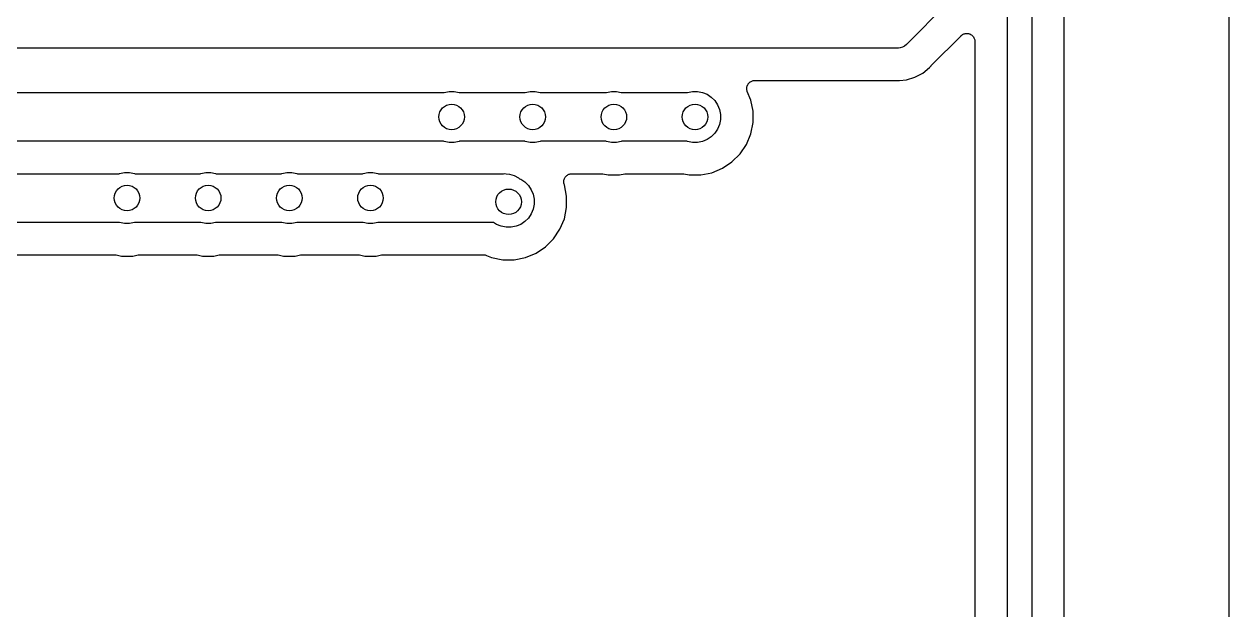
# Model space of a CAD drawing. Extents: x 1.17 to 5.78, y -4.25 to -1.3.
# Drawn here: x 5.037 to 5.779, y -3.629 to -3.268 of the extents above; entities that cross this region are included whole.
import ezdxf

# ---------------------------------------------------------------- set-up
doc = ezdxf.new("R2010")
doc.units = 0
doc.header["$MEASUREMENT"] = 0
doc.layers.add('BLACK', color=7, linetype='CONTINUOUS')

msp = doc.modelspace()

# ---------------------------------------------------------------- linework, layer by layer
at = {"layer": 'BLACK', "linetype": 'CONTINUOUS'}
for p, q in [((5.77902, -1.35086), (5.77902, -4.19873)), ((5.6425, -3.67537), (5.6425, -2.7541)), ((5.6575, -2.7541), (5.6575, -3.92463)), ((5.6775, -3.9234), (5.6775, -2.76943)), ((5.60504, -3.25556), (5.58056, -3.28004)), ((5.61439, -3.27458), (5.61476, -3.27428)), ((5.61476, -3.27428), (5.61477, -3.27427)), ((5.61477, -3.27427), (5.61478, -3.27427)), ((5.61478, -3.27427), (5.61521, -3.27405)), ((5.61521, -3.27405), (5.61563, -3.27383)), ((5.61563, -3.27383), (5.61564, -3.27382)), ((5.61564, -3.27382), (5.61611, -3.27368)), ((5.61564, -3.27382), (5.61564, -3.27382)), ((5.61611, -3.27368), (5.61656, -3.27355)), ((5.61656, -3.27355), (5.61657, -3.27355)), ((5.61657, -3.27355), (5.61658, -3.27355)), ((5.61658, -3.27355), (5.61706, -3.27351)), ((5.61706, -3.27351), (5.61753, -3.27346)), ((5.61753, -3.27346), (5.61754, -3.27346)), ((5.61754, -3.27346), (5.61755, -3.27346)), ((5.61755, -3.27346), (5.61803, -3.27351)), ((5.61803, -3.27351), (5.61851, -3.27356)), ((5.61851, -3.27356), (5.61851, -3.27357)), ((5.61851, -3.27357), (5.61852, -3.27357)), ((5.61852, -3.27357), (5.61898, -3.27371)), ((5.61898, -3.27371), (5.61944, -3.27385)), ((5.61944, -3.27385), (5.61945, -3.27386)), ((5.61945, -3.27386), (5.61945, -3.27386)), ((5.61945, -3.27386), (5.61987, -3.27409)), ((5.61987, -3.27409), (5.6203, -3.27432)), ((5.57919, -3.28127), (5.57788, -3.28196)), ((5.58033, -3.28033), (5.57919, -3.28127)), ((5.58056, -3.28004), (5.58033, -3.28033)), ((5.59557, -3.29332), (5.61396, -3.27493)), ((5.61396, -3.27493), (5.614, -3.27489)), ((5.614, -3.27489), (5.61401, -3.27488)), ((5.614, -3.27489), (5.614, -3.27489)), ((5.614, -3.27489), (5.614, -3.27489)), ((5.61401, -3.27488), (5.61439, -3.27458)), ((5.6203, -3.27432), (5.6203, -3.27432)), ((5.6203, -3.27432), (5.62031, -3.27433)), ((5.62031, -3.27433), (5.62068, -3.27463)), ((5.62068, -3.27463), (5.62105, -3.27494)), ((5.62105, -3.27494), (5.62105, -3.27495)), ((5.62105, -3.27495), (5.62106, -3.27495)), ((5.62106, -3.27495), (5.62136, -3.27533)), ((5.62136, -3.27533), (5.62166, -3.27569)), ((5.62166, -3.27569), (5.62167, -3.2757)), ((5.62167, -3.2757), (5.62167, -3.27571)), ((5.62167, -3.27571), (5.6219, -3.27614)), ((5.6219, -3.27614), (5.62212, -3.27656)), ((5.62212, -3.27656), (5.62213, -3.27656)), ((5.62213, -3.27656), (5.62213, -3.27657)), ((5.62213, -3.27657), (5.62227, -3.27704)), ((5.62227, -3.27704), (5.6224, -3.27749)), ((5.6224, -3.27749), (5.62241, -3.2775)), ((5.62241, -3.2775), (5.62241, -3.27751)), ((5.62241, -3.27751), (5.62245, -3.27799)), ((5.62245, -3.27799), (5.6225, -3.27846)), ((5.6225, -3.27846), (5.6225, -3.6766)), ((5.57463, -3.2825), (4.75037, -3.2825)), ((5.575, -3.28254), (5.57463, -3.2825)), ((5.57537, -3.2825), (5.575, -3.28254)), ((5.57647, -3.28239), (5.57537, -3.2825)), ((5.57537, -3.2825), (5.57537, -3.2825)), ((5.57788, -3.28196), (5.57647, -3.28239)), ((5.59035, -3.29798), (5.59454, -3.29454)), ((5.59454, -3.29454), (5.59525, -3.29368)), ((5.59525, -3.29368), (5.59529, -3.29363)), ((5.59529, -3.29363), (5.59544, -3.29348)), ((5.59544, -3.29348), (5.59557, -3.29332)), ((5.48303, -3.30432), (5.48333, -3.30395)), ((5.48333, -3.30395), (5.48334, -3.30394)), ((5.48334, -3.30394), (5.48335, -3.30393)), ((5.48335, -3.30393), (5.48372, -3.30364)), ((5.48372, -3.30364), (5.48409, -3.30334)), ((5.48409, -3.30334), (5.4841, -3.30333)), ((5.4841, -3.30333), (5.48411, -3.30332)), ((5.48411, -3.30332), (5.48453, -3.3031)), ((5.48453, -3.3031), (5.48495, -3.30288)), ((5.48495, -3.30288), (5.48496, -3.30287)), ((5.48496, -3.30287), (5.48498, -3.30287)), ((5.48498, -3.30287), (5.48543, -3.30273)), ((5.48543, -3.30273), (5.48589, -3.3026)), ((5.48589, -3.3026), (5.4859, -3.30259)), ((5.4859, -3.30259), (5.48591, -3.30259)), ((5.48591, -3.30259), (5.48639, -3.30255)), ((5.48639, -3.30255), (5.48686, -3.3025)), ((5.48686, -3.3025), (5.5734, -3.3025)), ((5.5734, -3.3025), (5.57347, -3.3025)), ((5.57347, -3.3025), (5.57368, -3.30252)), ((5.57368, -3.30252), (5.57389, -3.30252)), ((5.57389, -3.30252), (5.575, -3.30263)), ((5.575, -3.30263), (5.57611, -3.30252)), ((5.57611, -3.30252), (5.58039, -3.3021)), ((5.57611, -3.30252), (5.57611, -3.30252)), ((5.58039, -3.3021), (5.58557, -3.30053)), ((5.58557, -3.30053), (5.59035, -3.29798)), ((4.57994, -3.31), (5.29506, -3.31)), ((5.29506, -3.31), (5.29541, -3.30986)), ((5.29541, -3.30986), (5.29845, -3.30925)), ((5.29845, -3.30925), (5.30155, -3.30925)), ((5.30155, -3.30925), (5.30459, -3.30986)), ((5.30459, -3.30986), (5.30494, -3.31)), ((5.30494, -3.31), (5.34506, -3.31)), ((5.34506, -3.31), (5.34541, -3.30986)), ((5.34541, -3.30986), (5.34845, -3.30925)), ((5.34845, -3.30925), (5.35155, -3.30925)), ((5.35155, -3.30925), (5.35459, -3.30986)), ((5.35459, -3.30986), (5.35494, -3.31)), ((5.35494, -3.31), (5.39506, -3.31)), ((5.39506, -3.31), (5.39541, -3.30986)), ((5.39541, -3.30986), (5.39845, -3.30925)), ((5.39845, -3.30925), (5.40155, -3.30925)), ((5.40155, -3.30925), (5.40459, -3.30986)), ((5.40459, -3.30986), (5.40494, -3.31)), ((5.40494, -3.31), (5.44506, -3.31)), ((5.44506, -3.31), (5.44541, -3.30986)), ((5.44541, -3.30986), (5.44845, -3.30925)), ((5.44845, -3.30925), (5.45155, -3.30925)), ((5.45155, -3.30925), (5.45459, -3.30986)), ((5.45459, -3.30986), (5.45746, -3.31104)), ((5.45746, -3.31104), (5.46004, -3.31277)), ((5.48186, -3.30744), (5.48191, -3.30697)), ((5.48186, -3.30745), (5.48186, -3.30744)), ((5.48186, -3.30747), (5.48186, -3.30745)), ((5.4819, -3.30794), (5.48186, -3.30747)), ((5.48194, -3.30841), (5.4819, -3.30794)), ((5.48191, -3.30697), (5.48196, -3.30649)), ((5.48194, -3.30842), (5.48194, -3.30841)), ((5.48195, -3.30844), (5.48194, -3.30842)), ((5.48208, -3.30889), (5.48195, -3.30844)), ((5.48196, -3.30647), (5.48211, -3.30602)), ((5.48196, -3.30648), (5.48196, -3.30647)), ((5.48196, -3.30649), (5.48196, -3.30648)), ((5.48221, -3.30935), (5.48208, -3.30889)), ((5.48211, -3.30602), (5.48225, -3.30556)), ((5.48222, -3.30937), (5.48221, -3.30935)), ((5.48224, -3.30941), (5.48222, -3.30937)), ((5.48222, -3.30937), (5.48222, -3.30937)), ((5.48222, -3.30937), (5.48222, -3.30937)), ((5.48437, -3.31457), (5.48224, -3.30941)), ((5.48225, -3.30555), (5.48226, -3.30554)), ((5.48225, -3.30556), (5.48225, -3.30555)), ((5.48226, -3.30554), (5.48249, -3.30512)), ((5.48249, -3.30512), (5.48271, -3.3047)), ((5.48271, -3.3047), (5.48272, -3.30469)), ((5.48272, -3.30469), (5.48273, -3.30468)), ((5.48273, -3.30468), (5.48303, -3.30432)), ((5.46004, -3.31277), (5.46223, -3.31496)), ((5.46223, -3.31496), (5.46396, -3.31754)), ((5.46396, -3.31754), (5.46514, -3.32041)), ((5.48575, -3.32148), (5.48437, -3.31457)), ((5.46514, -3.32041), (5.46575, -3.32345)), ((5.46575, -3.32345), (5.46575, -3.32655)), ((5.48575, -3.32852), (5.48575, -3.32148)), ((5.46396, -3.33246), (5.46223, -3.33504)), ((5.46514, -3.32959), (5.46396, -3.33246)), ((5.46575, -3.32655), (5.46514, -3.32959)), ((5.48437, -3.33543), (5.48575, -3.32852)), ((5.29506, -3.34), (4.57994, -3.34)), ((5.29541, -3.34014), (5.29506, -3.34)), ((5.29845, -3.34075), (5.29541, -3.34014)), ((5.30155, -3.34075), (5.29845, -3.34075)), ((5.30459, -3.34014), (5.30155, -3.34075)), ((5.30494, -3.34), (5.30459, -3.34014)), ((5.34506, -3.34), (5.30494, -3.34)), ((5.34541, -3.34014), (5.34506, -3.34)), ((5.34845, -3.34075), (5.34541, -3.34014)), ((5.35155, -3.34075), (5.34845, -3.34075)), ((5.35459, -3.34014), (5.35155, -3.34075)), ((5.35494, -3.34), (5.35459, -3.34014)), ((5.39506, -3.34), (5.35494, -3.34)), ((5.39541, -3.34014), (5.39506, -3.34)), ((5.39845, -3.34075), (5.39541, -3.34014)), ((5.40155, -3.34075), (5.39845, -3.34075)), ((5.40459, -3.34014), (5.40155, -3.34075)), ((5.40494, -3.34), (5.40459, -3.34014)), ((5.44506, -3.34), (5.40494, -3.34)), ((5.44541, -3.34014), (5.44506, -3.34)), ((5.44845, -3.34075), (5.44541, -3.34014)), ((5.45155, -3.34075), (5.44845, -3.34075)), ((5.45459, -3.34014), (5.45155, -3.34075)), ((5.45746, -3.33896), (5.45459, -3.34014)), ((5.46004, -3.33723), (5.45746, -3.33896)), ((5.46223, -3.33504), (5.46004, -3.33723)), ((5.48168, -3.34193), (5.48437, -3.33543)), ((5.47279, -3.35277), (5.47777, -3.34779)), ((5.47777, -3.34779), (5.48168, -3.34193)), ((5.46693, -3.35668), (5.47279, -3.35277)), ((4.85494, -3.36), (5.09506, -3.36)), ((5.09506, -3.36), (5.09541, -3.35986)), ((5.09541, -3.35986), (5.09845, -3.35925)), ((5.09845, -3.35925), (5.10155, -3.35925)), ((5.10155, -3.35925), (5.10459, -3.35986)), ((5.10459, -3.35986), (5.10494, -3.36)), ((5.10494, -3.36), (5.14506, -3.36)), ((5.14506, -3.36), (5.14541, -3.35986)), ((5.14541, -3.35986), (5.14845, -3.35925)), ((5.14845, -3.35925), (5.15155, -3.35925)), ((5.15155, -3.35925), (5.15459, -3.35986)), ((5.15459, -3.35986), (5.15494, -3.36)), ((5.15494, -3.36), (5.19506, -3.36)), ((5.19506, -3.36), (5.19541, -3.35986)), ((5.19541, -3.35986), (5.19845, -3.35925)), ((5.19845, -3.35925), (5.20155, -3.35925)), ((5.20155, -3.35925), (5.20459, -3.35986)), ((5.20459, -3.35986), (5.20494, -3.36)), ((5.20494, -3.36), (5.24506, -3.36)), ((5.24506, -3.36), (5.24541, -3.35986)), ((5.24541, -3.35986), (5.24845, -3.35925)), ((5.24845, -3.35925), (5.25155, -3.35925)), ((5.25155, -3.35925), (5.25459, -3.35986)), ((5.25459, -3.35986), (5.25494, -3.36)), ((5.25494, -3.36), (5.33207, -3.36)), ((5.33207, -3.36), (5.33281, -3.35993)), ((5.33281, -3.35993), (5.33354, -3.36)), ((5.33354, -3.36), (5.33354, -3.36)), ((5.33354, -3.36), (5.33575, -3.36022)), ((5.33575, -3.36022), (5.33857, -3.36107)), ((5.33857, -3.36107), (5.34118, -3.36247)), ((5.34118, -3.36247), (5.34194, -3.36309)), ((5.34194, -3.36309), (5.34258, -3.36335)), ((5.34258, -3.36335), (5.34515, -3.36508)), ((5.36937, -3.36352), (5.36951, -3.36306)), ((5.36951, -3.36306), (5.36952, -3.36305)), ((5.36952, -3.36304), (5.36975, -3.36262)), ((5.36952, -3.36305), (5.36952, -3.36304)), ((5.36975, -3.36262), (5.36998, -3.3622)), ((5.36998, -3.3622), (5.36999, -3.36219)), ((5.36999, -3.36218), (5.3703, -3.36182)), ((5.36999, -3.36219), (5.36999, -3.36218)), ((5.3703, -3.36182), (5.3706, -3.36145)), ((5.3706, -3.36145), (5.37061, -3.36144)), ((5.37061, -3.36144), (5.37062, -3.36143)), ((5.37062, -3.36143), (5.37099, -3.36114)), ((5.37099, -3.36114), (5.37136, -3.36084)), ((5.37136, -3.36084), (5.37137, -3.36083)), ((5.37137, -3.36083), (5.37138, -3.36082)), ((5.37138, -3.36082), (5.3718, -3.3606)), ((5.3718, -3.3606), (5.37222, -3.36038)), ((5.37222, -3.36038), (5.37223, -3.36037)), ((5.37223, -3.36037), (5.37224, -3.36037)), ((5.37224, -3.36037), (5.3727, -3.36023)), ((5.3727, -3.36023), (5.37315, -3.3601)), ((5.37315, -3.3601), (5.37316, -3.36009)), ((5.37316, -3.36009), (5.37318, -3.36009)), ((5.37318, -3.36009), (5.37365, -3.36005)), ((5.37365, -3.36005), (5.37412, -3.36)), ((5.37412, -3.36), (5.39223, -3.36)), ((5.39223, -3.36), (5.39223, -3.36)), ((5.39223, -3.36), (5.39223, -3.36)), ((5.39223, -3.36), (5.39223, -3.36)), ((5.39223, -3.36), (5.3923, -3.36)), ((5.3923, -3.36), (5.39275, -3.36005)), ((5.39275, -3.36005), (5.3932, -3.3601)), ((5.3932, -3.3601), (5.39648, -3.36075)), ((5.39648, -3.36075), (5.40352, -3.36075)), ((5.40352, -3.36075), (5.4068, -3.3601)), ((5.4068, -3.3601), (5.40687, -3.36008)), ((5.4068, -3.3601), (5.4068, -3.3601)), ((5.4068, -3.3601), (5.4068, -3.3601)), ((5.40687, -3.36008), (5.40732, -3.36004)), ((5.40732, -3.36004), (5.40777, -3.36)), ((5.40777, -3.36), (5.44223, -3.36)), ((5.44223, -3.36), (5.44223, -3.36)), ((5.44223, -3.36), (5.44223, -3.36)), ((5.44223, -3.36), (5.44223, -3.36)), ((5.44223, -3.36), (5.4423, -3.36)), ((5.4423, -3.36), (5.44275, -3.36005)), ((5.44275, -3.36005), (5.4432, -3.3601)), ((5.4432, -3.3601), (5.44648, -3.36075)), ((5.44648, -3.36075), (5.45352, -3.36075)), ((5.45352, -3.36075), (5.46043, -3.35937)), ((5.46043, -3.35937), (5.46693, -3.35668)), ((5.34515, -3.36508), (5.34735, -3.36727)), ((5.34735, -3.36727), (5.34907, -3.36985)), ((5.34907, -3.36985), (5.35026, -3.37272)), ((5.36912, -3.36494), (5.36918, -3.36447)), ((5.36912, -3.36495), (5.36912, -3.36494)), ((5.36912, -3.36497), (5.36912, -3.36495)), ((5.36917, -3.36543), (5.36912, -3.36497)), ((5.36921, -3.36591), (5.36917, -3.36543)), ((5.36918, -3.36447), (5.36922, -3.36399)), ((5.36921, -3.36592), (5.36921, -3.36591)), ((5.36921, -3.36594), (5.36921, -3.36592)), ((5.36934, -3.36639), (5.36921, -3.36594)), ((5.36922, -3.36399), (5.36923, -3.36398)), ((5.36923, -3.36397), (5.36937, -3.36352)), ((5.36923, -3.36398), (5.36923, -3.36397)), ((5.36948, -3.36685), (5.36934, -3.36639)), ((5.36949, -3.36687), (5.36948, -3.36685)), ((5.36949, -3.36688), (5.36949, -3.36687)), ((5.36949, -3.36687), (5.36949, -3.36687)), ((5.36949, -3.36687), (5.36949, -3.36687)), ((5.37086, -3.37379), (5.36949, -3.36688)), ((5.35026, -3.37272), (5.35086, -3.37576)), ((5.35086, -3.37576), (5.35086, -3.37886)), ((5.37086, -3.38083), (5.37086, -3.37379)), ((5.34907, -3.38477), (5.34735, -3.38735)), ((5.35026, -3.3819), (5.34907, -3.38477)), ((5.35086, -3.37886), (5.35026, -3.3819)), ((5.36949, -3.38774), (5.37086, -3.38083)), ((5.09506, -3.39), (4.85494, -3.39)), ((5.09541, -3.39014), (5.09506, -3.39)), ((5.09845, -3.39075), (5.09541, -3.39014)), ((5.10155, -3.39075), (5.09845, -3.39075)), ((5.10459, -3.39014), (5.10155, -3.39075)), ((5.10494, -3.39), (5.10459, -3.39014)), ((5.14506, -3.39), (5.10494, -3.39)), ((5.14541, -3.39014), (5.14506, -3.39)), ((5.14845, -3.39075), (5.14541, -3.39014)), ((5.15155, -3.39075), (5.14845, -3.39075)), ((5.15459, -3.39014), (5.15155, -3.39075)), ((5.15494, -3.39), (5.15459, -3.39014)), ((5.19506, -3.39), (5.15494, -3.39)), ((5.19541, -3.39014), (5.19506, -3.39)), ((5.19845, -3.39075), (5.19541, -3.39014)), ((5.20155, -3.39075), (5.19845, -3.39075)), ((5.20459, -3.39014), (5.20155, -3.39075)), ((5.20494, -3.39), (5.20459, -3.39014)), ((5.24506, -3.39), (5.20494, -3.39)), ((5.24541, -3.39014), (5.24506, -3.39)), ((5.24845, -3.39075), (5.24541, -3.39014)), ((5.25155, -3.39075), (5.24845, -3.39075)), ((5.25459, -3.39014), (5.25155, -3.39075)), ((5.25494, -3.39), (5.25459, -3.39014)), ((5.32576, -3.39), (5.25494, -3.39)), ((5.32766, -3.39127), (5.32576, -3.39)), ((5.33052, -3.39245), (5.32766, -3.39127)), ((5.33356, -3.39306), (5.33052, -3.39245)), ((5.33667, -3.39306), (5.33356, -3.39306)), ((5.33971, -3.39245), (5.33667, -3.39306)), ((5.34258, -3.39127), (5.33971, -3.39245)), ((5.34515, -3.38954), (5.34258, -3.39127)), ((5.34735, -3.38735), (5.34515, -3.38954)), ((5.3668, -3.39424), (5.36949, -3.38774)), ((5.3579, -3.40508), (5.36288, -3.4001)), ((5.36288, -3.4001), (5.3668, -3.39424)), ((5.35205, -3.40899), (5.3579, -3.40508)), ((4.85777, -3.41), (5.09223, -3.41)), ((5.09223, -3.41), (5.09223, -3.41)), ((5.09223, -3.41), (5.09223, -3.41)), ((5.09223, -3.41), (5.09223, -3.41)), ((5.09223, -3.41), (5.0923, -3.41)), ((5.0923, -3.41), (5.09275, -3.41005)), ((5.09275, -3.41005), (5.0932, -3.4101)), ((5.0932, -3.4101), (5.09648, -3.41075)), ((5.09648, -3.41075), (5.10352, -3.41075)), ((5.10352, -3.41075), (5.1068, -3.4101)), ((5.1068, -3.4101), (5.10687, -3.41008)), ((5.1068, -3.4101), (5.1068, -3.4101)), ((5.1068, -3.4101), (5.1068, -3.4101)), ((5.10687, -3.41008), (5.10732, -3.41004)), ((5.10732, -3.41004), (5.10777, -3.41)), ((5.10777, -3.41), (5.14223, -3.41)), ((5.14223, -3.41), (5.14223, -3.41)), ((5.14223, -3.41), (5.14223, -3.41)), ((5.14223, -3.41), (5.14223, -3.41)), ((5.14223, -3.41), (5.1423, -3.41)), ((5.1423, -3.41), (5.14275, -3.41005)), ((5.14275, -3.41005), (5.1432, -3.4101)), ((5.1432, -3.4101), (5.14648, -3.41075)), ((5.14648, -3.41075), (5.15352, -3.41075)), ((5.15352, -3.41075), (5.1568, -3.4101)), ((5.1568, -3.4101), (5.15687, -3.41008)), ((5.1568, -3.4101), (5.1568, -3.4101)), ((5.1568, -3.4101), (5.1568, -3.4101)), ((5.15687, -3.41008), (5.15732, -3.41004)), ((5.15732, -3.41004), (5.15777, -3.41)), ((5.15777, -3.41), (5.19223, -3.41)), ((5.19223, -3.41), (5.19223, -3.41)), ((5.19223, -3.41), (5.19223, -3.41)), ((5.19223, -3.41), (5.19223, -3.41)), ((5.19223, -3.41), (5.1923, -3.41)), ((5.1923, -3.41), (5.19275, -3.41005)), ((5.19275, -3.41005), (5.1932, -3.4101)), ((5.1932, -3.4101), (5.19648, -3.41075)), ((5.19648, -3.41075), (5.20352, -3.41075)), ((5.20352, -3.41075), (5.2068, -3.4101)), ((5.2068, -3.4101), (5.20687, -3.41008)), ((5.2068, -3.4101), (5.2068, -3.4101)), ((5.2068, -3.4101), (5.2068, -3.4101)), ((5.20687, -3.41008), (5.20732, -3.41004)), ((5.20732, -3.41004), (5.20777, -3.41)), ((5.20777, -3.41), (5.24223, -3.41)), ((5.24223, -3.41), (5.24223, -3.41)), ((5.24223, -3.41), (5.24223, -3.41)), ((5.24223, -3.41), (5.24223, -3.41)), ((5.24223, -3.41), (5.2423, -3.41)), ((5.2423, -3.41), (5.24275, -3.41005)), ((5.24275, -3.41005), (5.2432, -3.4101)), ((5.2432, -3.4101), (5.24648, -3.41075)), ((5.24648, -3.41075), (5.25352, -3.41075)), ((5.25352, -3.41075), (5.2568, -3.4101)), ((5.2568, -3.4101), (5.25687, -3.41008)), ((5.2568, -3.4101), (5.2568, -3.4101)), ((5.2568, -3.4101), (5.2568, -3.4101)), ((5.25687, -3.41008), (5.25732, -3.41004)), ((5.25732, -3.41004), (5.25777, -3.41)), ((5.25777, -3.41), (5.31963, -3.41)), ((5.31963, -3.41), (5.31964, -3.41)), ((5.31964, -3.41), (5.31964, -3.41)), ((5.31964, -3.41), (5.31964, -3.41)), ((5.31964, -3.41), (5.3197, -3.41)), ((5.3197, -3.41), (5.32015, -3.41005)), ((5.32015, -3.41005), (5.32061, -3.4101)), ((5.32061, -3.4101), (5.32064, -3.41011)), ((5.32064, -3.41011), (5.32067, -3.41011)), ((5.32067, -3.41011), (5.3211, -3.41025)), ((5.3211, -3.41025), (5.32154, -3.41038)), ((5.32154, -3.41038), (5.32469, -3.41168)), ((5.32469, -3.41168), (5.3316, -3.41306)), ((5.3316, -3.41306), (5.33864, -3.41306)), ((5.33864, -3.41306), (5.34554, -3.41168)), ((5.34554, -3.41168), (5.35205, -3.40899))]:
    msp.add_line(p, q, dxfattribs=at)
at = {"layer": 'BLACK'}
for centre in [(5.3, -3.325), (5.35, -3.325), (5.4, -3.325), (5.45, -3.325), (5.1, -3.375), (5.15, -3.375), (5.2, -3.375), (5.25, -3.375), (5.33512, -3.37731)]:
    msp.add_circle(centre, 0.00787, dxfattribs=at)

doc.saveas('drawing.dxf')
